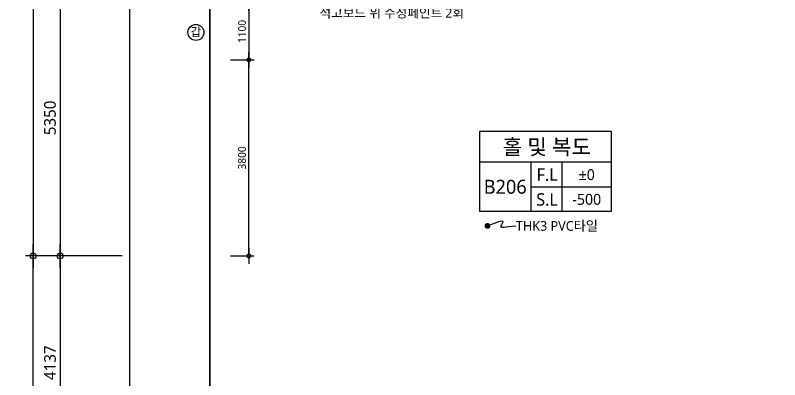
# Model space of a CAD drawing. Header units: millimetres. Extents: x -65167 to 413267, y -17142 to 66587.
# Drawn here: x -32457 to -17647, y 16790 to 23851 of the extents above; entities that cross this region are included whole.
import ezdxf
from ezdxf.enums import TextEntityAlignment as Align

# ---------------------------------------------------------------- set-up
doc = ezdxf.new("R2010")
doc.units = ezdxf.units.MM
doc.header["$LTSCALE"] = 75
doc.header["$MEASUREMENT"] = 0
doc.header["$PDSIZE"] = -10
doc.linetypes.add('CENTER', pattern=[2, 1.25, -0.25, 0.25, -0.25])
doc.layers.get('0').update_dxf_attribs({"linetype": 'CONTINUOUS'})
doc.layers.get('Defpoints').update_dxf_attribs({"color": 171, "linetype": 'CONTINUOUS'})
for name, color, linetype in [('CEN(ST)', 1, 'CENTER'), ('INS', 251, 'BATTING'), ('LED', 7, 'CONTINUOUS'), ('NDIM', 7, 'CONTINUOUS'), ('TEXT(MIN)', 7, 'CONTINUOUS'), ('TEXT(NOTE小)', 1, 'CONTINUOUS'), ('TEXT(노트)', 7, 'CONTINUOUS'), ('TEXT(실명)', 3, 'CONTINUOUS'), ('TEXT-기입', 6, 'CONTINUOUS'), ('TITLE', 7, 'CONTINUOUS')]:
    doc.layers.add(name, color=color, linetype=linetype)
doc.styles.add('CGS', font='cgse', dxfattribs={"bigfont": 'cgs'})
doc.styles.add('나눔바른고딕', font='NanumBarunGothic.ttf')
doc.linetypes.add('BATTING', pattern='A,0.0001,-0.1,[134,ltypeshp.shx,S=0.1,R=0,X=-0.1,Y=0],-0.2,[134,ltypeshp.shx,S=0.1,R=180,X=0.1,Y=0],-0.1', length=0.4001)
doc.dimstyles.new('NDIM 1200', dxfattribs={"dimscale": 75, "dimtxt": 3, "dimasz": 1, "dimexe": 2, "dimexo": 2, "dimgap": 1, "dimtad": 1, "dimdec": 0, "dimdsep": 46, "dimtxsty": 'CGS', "dimblk": 'DOT0', "dimcen": 1, "dimdle": 8, "dimclrd": 256, "dimclre": 256, "dimclrt": 256, "dimadec": 0, "dimazin": 0, "dimtfac": 1, "dimtdec": 0, "dimtix": 1, "dimtmove": 2, "dimatfit": 3, "dimldrblk": 'DOT0', "dimfxl": 1, "dimtolj": 1, "dimtzin": 0, "dimlwd": -1, "dimlwe": -1, "dimarcsym": 0})

# ---------------------------------------------------------------- blocks, each defined once
blk = doc.blocks.new('DOT0')
blk.add_line((-3, 0), (3, 0))
at = {"color": 6}
blk.add_circle((0, 0), 0.75, dxfattribs=at)
blk = doc.blocks.new('*D11')
at = {"layer": 'Defpoints', "color": 0, "ltscale": 0.4, "transparency": 16777216}
for p in [(-30237, 35738), (-32112, 19188), (-30237, 19188)]:
    blk.add_point(p, dxfattribs=at)
at = {"layer": 'NDIM', "ltscale": 0.4, "transparency": 16777216}
for p, q in [((-30387, 35738), (-32262, 35738)), ((-32112, 35663), (-32112, 19263)), ((-30387, 19188), (-32262, 19188))]:
    blk.add_line(p, q, dxfattribs=at)
at = {"layer": 'NDIM', "ltscale": 0.4, "transparency": 16777216, "xscale": 75, "yscale": 75, "zscale": 75}
for p, rotation in [((-32112, 35738), 90), ((-32112, 19188), 270)]:
    blk.add_blockref('DOT0', p, dxfattribs=dict(at, rotation=rotation))
at = {"layer": 'NDIM', "ltscale": 0.4, "transparency": 16777216, "insert": (-32310, 27463), "char_height": 225, "attachment_point": 5, "rotation": 90, "style": '나눔바른고딕'}
blk.add_mtext('\\A1;16550', dxfattribs=at)
blk = doc.blocks.new('*D21')
at = {"layer": 'Defpoints', "color": 0, "ltscale": 0.4, "transparency": 16777216}
for p in [(-30237, 24538), (-31587, 19188), (-30237, 19188)]:
    blk.add_point(p, dxfattribs=at)
at = {"layer": 'NDIM', "ltscale": 0.4, "transparency": 16777216}
for p, q in [((-30387, 24538), (-31737, 24538)), ((-31587, 24463), (-31587, 19263)), ((-30387, 19188), (-31737, 19188))]:
    blk.add_line(p, q, dxfattribs=at)
at = {"layer": 'NDIM', "ltscale": 0.4, "transparency": 16777216, "xscale": 75, "yscale": 75, "zscale": 75}
for p, rotation in [((-31587, 24538), 90), ((-31587, 19188), 270)]:
    blk.add_blockref('DOT0', p, dxfattribs=dict(at, rotation=rotation))
at = {"layer": 'NDIM', "ltscale": 0.4, "transparency": 16777216, "insert": (-31785, 21863), "char_height": 225, "attachment_point": 5, "rotation": 90, "style": '나눔바른고딕'}
blk.add_mtext('\\A1;5350', dxfattribs=at)
blk = doc.blocks.new('A$C51E23882')
at = {"layer": 'TITLE'}
blk.add_lwpolyline([(8500, 0), (0, 0), (0, 5200), (8500, 5200)], close=True, dxfattribs=at)
for points in [[(8500, 3200), (0, 3200)], [(3300, 3200), (3300, 0)], [(5300, 3200), (5300, 0)], [(3300, 1600), (8500, 1600)]]:
    blk.add_lwpolyline(points, dxfattribs=at)
at = {"layer": 'TITLE', "style": '나눔바른고딕'}
for s, p in [('F.L', (4352, 2378)), ('S.L', (4352, 778))]:
    blk.add_text(s, height=800, dxfattribs=at).set_placement(p, align=Align.MIDDLE)
blk = doc.blocks.new('*D381')
at = {"layer": 'Defpoints', "color": 0, "ltscale": 0.4, "transparency": 16777216}
for p in [(-30237, 19188), (-31587, 15050), (-30237, 15050)]:
    blk.add_point(p, dxfattribs=at)
at = {"layer": 'NDIM', "ltscale": 0.4, "transparency": 16777216}
for p, q in [((-30387, 19188), (-31737, 19188)), ((-31587, 19113), (-31587, 15125)), ((-30387, 15050), (-31737, 15050))]:
    blk.add_line(p, q, dxfattribs=at)
at = {"layer": 'NDIM', "ltscale": 0.4, "transparency": 16777216, "xscale": 75, "yscale": 75, "zscale": 75}
for p, rotation in [((-31587, 19188), 90), ((-31587, 15050), 270)]:
    blk.add_blockref('DOT0', p, dxfattribs=dict(at, rotation=rotation))
at = {"layer": 'NDIM', "ltscale": 0.4, "transparency": 16777216, "insert": (-31784, 17119), "char_height": 225, "attachment_point": 5, "rotation": 90, "style": '나눔바른고딕'}
blk.add_mtext('\\A1;4137', dxfattribs=at)
blk = doc.blocks.new('갑종방화문표기')
at = {"layer": 'TEXT(NOTE小)'}
blk.add_circle((0, 0), 150, dxfattribs=at)
at = {"layer": 'TEXT(NOTE小)', "style": '나눔바른고딕'}
blk.add_text('갑', height=160, dxfattribs=at).set_placement((1, 7), align=Align.MIDDLE_CENTER)
blk = doc.blocks.new('*D550')
at = {"layer": 'Defpoints', "color": 0, "ltscale": 0.4, "transparency": 16777216}
for p in [(-32112, 19188), (-30237, 19188), (-30237, 8188)]:
    blk.add_point(p, dxfattribs=at)
at = {"layer": 'NDIM', "ltscale": 0.4, "transparency": 16777216}
for p, q in [((-30387, 19188), (-32262, 19188)), ((-32112, 8263), (-32112, 19113)), ((-30387, 8188), (-32262, 8188))]:
    blk.add_line(p, q, dxfattribs=at)
at = {"layer": 'NDIM', "ltscale": 0.4, "transparency": 16777216, "xscale": 75, "yscale": 75, "zscale": 75}
for p, rotation in [((-32112, 19188), 90), ((-32112, 8188), 270)]:
    blk.add_blockref('DOT0', p, dxfattribs=dict(at, rotation=rotation))
at = {"layer": 'NDIM', "ltscale": 0.4, "transparency": 16777216, "insert": (-32310, 13688), "char_height": 225, "attachment_point": 5, "rotation": 90, "style": '나눔바른고딕'}
blk.add_mtext('\\A1;11000', dxfattribs=at)
blk = doc.blocks.new('*D593')
at = {"layer": 'Defpoints', "color": 0, "ltscale": 0.4, "transparency": 16777216}
for p in [(-28387, 24088), (-28387, 22988), (-27932, 22988)]:
    blk.add_point(p, dxfattribs=at)
at = {"layer": 'NDIM', "ltscale": 0.4, "transparency": 16777216}
for p, q in [((-28287, 24088), (-27832, 24088)), ((-27932, 24038), (-27932, 23038)), ((-28287, 22988), (-27832, 22988))]:
    blk.add_line(p, q, dxfattribs=at)
at = {"layer": 'NDIM', "ltscale": 0.4, "transparency": 16777216, "xscale": 50, "yscale": 50, "zscale": 50}
for p, rotation in [((-27932, 24088), 90), ((-27932, 22988), 270)]:
    blk.add_blockref('DOT0', p, dxfattribs=dict(at, rotation=rotation))
at = {"layer": 'NDIM', "ltscale": 0.4, "transparency": 16777216, "insert": (-28064, 23538), "char_height": 150, "attachment_point": 5, "rotation": 90, "style": '나눔바른고딕'}
blk.add_mtext('\\A1;1100', dxfattribs=at)
blk = doc.blocks.new('*D594')
at = {"layer": 'Defpoints', "color": 0, "ltscale": 0.4, "transparency": 16777216}
for p in [(-28387, 22988), (-27932, 22988), (-28387, 19188)]:
    blk.add_point(p, dxfattribs=at)
at = {"layer": 'NDIM', "ltscale": 0.4, "transparency": 16777216}
for p, q in [((-28287, 22988), (-27832, 22988)), ((-27932, 19238), (-27932, 22938)), ((-28287, 19188), (-27832, 19188))]:
    blk.add_line(p, q, dxfattribs=at)
at = {"layer": 'NDIM', "ltscale": 0.4, "transparency": 16777216, "xscale": 50, "yscale": 50, "zscale": 50}
for p, rotation in [((-27932, 22988), 90), ((-27932, 19188), 270)]:
    blk.add_blockref('DOT0', p, dxfattribs=dict(at, rotation=rotation))
at = {"layer": 'NDIM', "ltscale": 0.4, "transparency": 16777216, "insert": (-28064, 21088), "char_height": 150, "attachment_point": 5, "rotation": 90, "style": '나눔바른고딕'}
blk.add_mtext('\\A1;3800', dxfattribs=at)

msp = doc.modelspace()

# ---------------------------------------------------------------- linework, layer by layer
at = {"layer": 'CEN(ST)', "ltscale": 10000}
msp.add_line((-28687.5, 6362.5), (-28687.5, 37837.5), dxfattribs=at)
at = {"layer": 'Defpoints', "ltscale": 10000}
msp.add_lwpolyline([(-10037.5, 6362.5), (-30237.5, 6362.5), (-30237.5, 37837.5), (-10037.5, 37837.5)], close=True, dxfattribs=at)
at = {"layer": 'INS', "ltscale": 3.3}
msp.add_lwpolyline([(-28687.5, 35787.5), (-28687.5, 15047.5), (-21362.5, 15047.5), (-21362.5, 6362.5)], dxfattribs=at)
at = {"layer": 'LED'}
msp.add_lwpolyline([(-23309.7, 19770.5), (-23175.8, 19826.3), (-23087.1, 19856.4), (-23035.4, 19865.7), (-23012.6, 19858.9), (-23010.7, 19841), (-23021.4, 19816.7), (-23036.8, 19791), (-23048.7, 19768.7), (-23050.3, 19753.5), (-23040.6, 19745.3), (-23019.8, 19742.8), (-22988.1, 19744.7), (-22945.9, 19749.6), (-22893.4, 19756.5), (-22830.8, 19763.8), (-22758.5, 19770.5)], dxfattribs=at)
at = {"layer": 'LED', "const_width": 56.2}
msp.add_lwpolyline([(-23309.7, 19798.6, -1), (-23309.7, 19742.4, -1)], format="xyb", close=True, dxfattribs=at)

# ---------------------------------------------------------------- block references
for name, p, xscale, yscale, zscale in [('갑종방화문표기', (-28956.8, 23520), 1.030731055544951, 1.030731055544951, 1.030731055544951), ('A$C51E23882', (-23459.7, 20048.3), 0.3, 0.3, 0.3)]:
    msp.add_blockref(name, p, dxfattribs=dict(xscale=xscale, yscale=yscale, zscale=zscale))

# ---------------------------------------------------------------- texts
at = {"layer": 'TEXT(MIN)', "style": '나눔바른고딕'}
msp.add_text('석고보드 위 수성페인트 2회', height=180, dxfattribs=at).set_placement((-23762.6, 23896.9), align=Align.MIDDLE_RIGHT)
at = {"layer": 'TEXT(노트)', "style": '나눔바른고딕'}
msp.add_text('THK3 PVC타일', height=187.5, dxfattribs=at).set_placement((-22758.5, 19770.5), align=Align.MIDDLE_LEFT)
at = {"layer": 'TEXT(실명)', "style": '나눔바른고딕'}
msp.add_text('홀 및 복도', height=300, dxfattribs=at).set_placement((-22158.3, 21306.6), align=Align.MIDDLE)
at = {"layer": 'TEXT-기입', "style": '나눔바른고딕'}
for s, p in [('±0', (-21385.1, 20763.8)), ('-500', (-21384.8, 20284.7))]:
    msp.add_text(s, height=210, dxfattribs=at).set_placement(p, align=Align.MIDDLE)
msp.add_text('B206', height=270, dxfattribs=at).set_placement((-22964.7, 20528.3), align=Align.MIDDLE_CENTER)

# ---------------------------------------------------------------- dimensions: what is measured, and where the dimension line sits
at = {"layer": 'NDIM', "ltscale": 0.4}
for base, p1, p2, angle, override, picture, middle in [((-32112.5, 19187.5), (-30237.5, 35737.5), (-30237.5, 19187.5), 270, {"dimtxsty": '나눔바른고딕'}, '*D11', (-32309.8, 27462.5)), ((-31587.5, 19187.5), (-30237.5, 24537.5), (-30237.5, 19187.5), 270, {"dimtxsty": '나눔바른고딕'}, '*D21', (-31784.8, 21862.5)), ((-27932.1, 22987.5), (-28387.5, 24087.5), (-28387.5, 22987.5), 270, {"dimscale": 50, "dimtxsty": '나눔바른고딕'}, '*D593', (-28063.5, 23537.5)), ((-27932.1, 22987.5), (-28387.5, 19187.5), (-28387.5, 22987.5), 90, {"dimscale": 50, "dimtxsty": '나눔바른고딕'}, '*D594', (-28063.7, 21087.5)), ((-32112.5, 19187.5), (-30237.5, 8187.5), (-30237.5, 19187.5), 90, {"dimtxsty": '나눔바른고딕'}, '*D550', (-32309.7, 13687.5)), ((-31587.5, 15050), (-30237.5, 19187.5), (-30237.5, 15050), 270, {"dimtxsty": '나눔바른고딕'}, '*D381', (-31784.3619972, 17118.75))]:
    dim = msp.add_linear_dim(base=base, p1=p1, p2=p2, angle=angle, dimstyle='NDIM 1200', override=override, dxfattribs=at)
    dim.commit()
    dim.dimension.update_dxf_attribs({"geometry": picture, "text_midpoint": middle})

doc.saveas('drawing.dxf')
